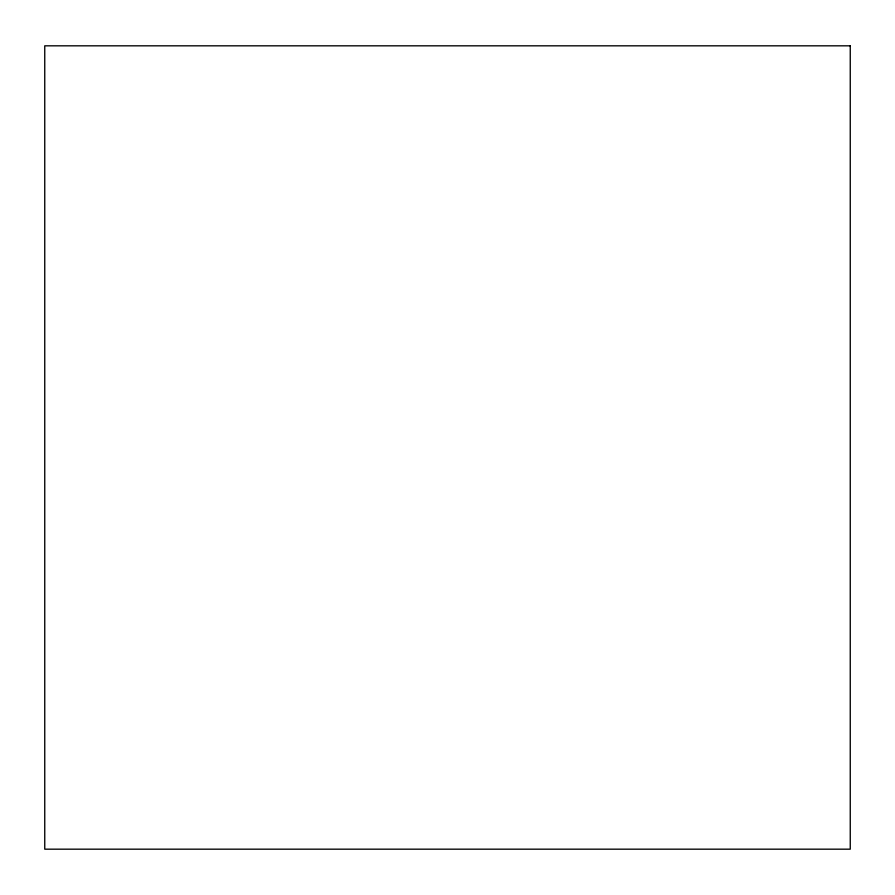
<?xml version="1.0" encoding="UTF-8"?>
<svg xmlns="http://www.w3.org/2000/svg" width="895" height="895" viewBox="0 0 895 895"><rect width="100%" height="100%" fill="white"/><g stroke="black" fill="none" stroke-linecap="round" stroke-linejoin="round"><path stroke-width="1.34" d="M850.25 45.824L44.75 45.824L44.75 849.176L850.25 849.176L850.25 45.824"/></g></svg>
